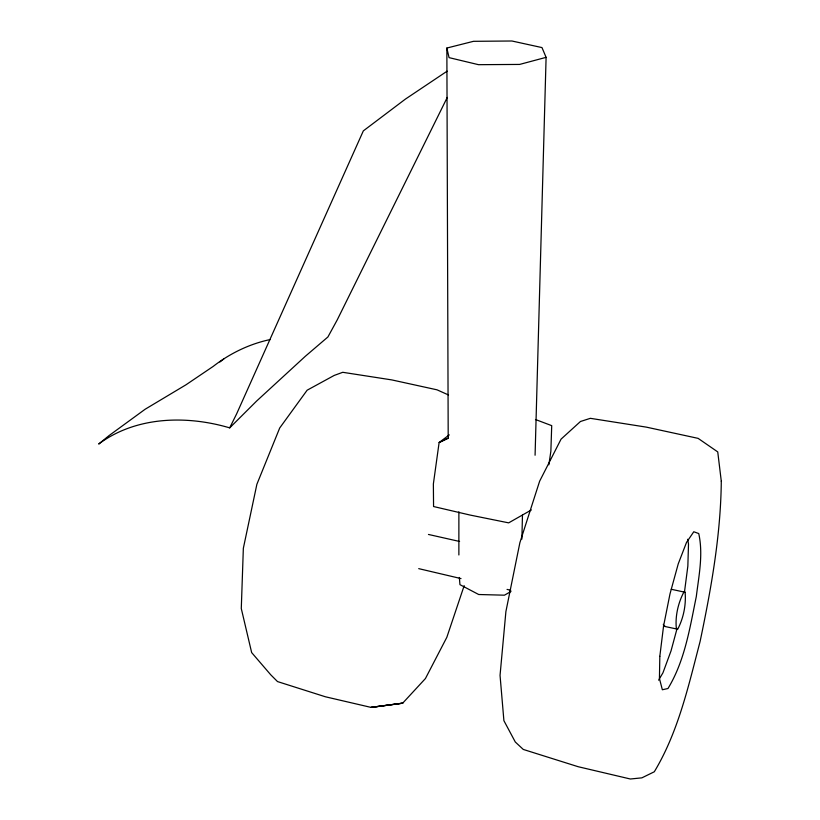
<?xml version="1.0" encoding="UTF-8"?>
<svg xmlns="http://www.w3.org/2000/svg" width="820" height="820" viewBox="0 0 820 820"><rect width="100%" height="100%" fill="white"/><g stroke="black" fill="none" stroke-linecap="round" stroke-linejoin="round"><path stroke-width="1.23" d="M458.872 554.976L458.882 511.834M521.889 539.099L522.463 515.062M535.081 455.233L546.099 57.349L541.979 47.581L511.916 41L473.478 41.318L446.859 48.042L448.202 438.013L439.12 442.513L433.37 483.943L433.565 506.534L470.116 515.062L508.666 522.863L531.36 509.948M684.413 592.532L687.847 566.107L688.503 544.039L687.683 539.273M548.867 464.817L550.866 451.205L551.716 425.641L535.46 419.512M677.105 628.376L671.026 650.906L662.939 672.83L658.603 680.159M464.171 585.664L446.838 637.304L425.426 678.55L402.671 703.181L371.04 707.393L325.386 696.774L277.508 681.574L270.764 674.819L251.658 652.587L241.285 608.543L243.345 548.293L256.875 484.302L279.712 427.978L307.141 390.197L334.232 375.416L342.76 372.3L391.776 379.906L437.019 389.818L448.519 394.973M447.279 97.406L337.215 319.933L327.897 336.989L305.368 356.249L256.68 400.99L229.702 427.866C186.519 415.115 135.966 416.293 98.707 444.03L109.101 435.553L145.16 409.231L185.955 384.816L213.2 366.407C229.846 353.451 249.598 343.867 270.282 339.541M229.702 427.866L236.652 413.823L363.332 130.882L405.387 99.117L447.136 71.166M219.883 361.989L223.788 358.955M449.268 434.887L439.12 442.513L448.396 438.198M510.983 591.486L504.443 595.187L478.695 594.51L459.948 584.65L459.354 577.464M546.099 57.349L519.624 64.431L478.49 64.677L449.063 57.636L446.859 48.042M663.349 624.317L663.8 626.255L677.72 629.207C683.511 618.075 686.217 604.791 685.11 592.265L671.221 589.262M663.8 626.255L665.153 626.255M685.11 592.265L683.849 592.112C678.017 603.223 674.973 616.722 676.428 629.227M428.46 534.455L459.589 541.466M418.712 568.639L461.014 578.582M507.047 589.406L510.778 590.287M659.823 656.318L659.434 678.499L662.355 689.753L667.972 688.513C684.854 660.787 689.886 627.833 696.313 596.509C698.855 575.722 703.355 554.371 698.742 533.553L693.781 531.76L686.514 542.409L678.232 563.893L669.981 593.977L663.544 626.183L659.823 656.318M721.293 481.258C720.739 535.347 711.145 588.739 700.085 641.527C688.451 686.022 678.284 731.952 654.298 771.774L641.865 777.852L630.365 779L578.161 766.71L523.283 749.439L515.298 742.008L503.9 720.678L500.046 675.362L505.899 611.576L519.88 542.697L539.632 481.207L561.064 439.13L580.457 421.5L590.349 418.323L646.334 427.128L698.107 438.362L717.746 451.912L721.293 481.258M402.671 703.181L371.04 707.393L402.671 703.181"/></g></svg>
